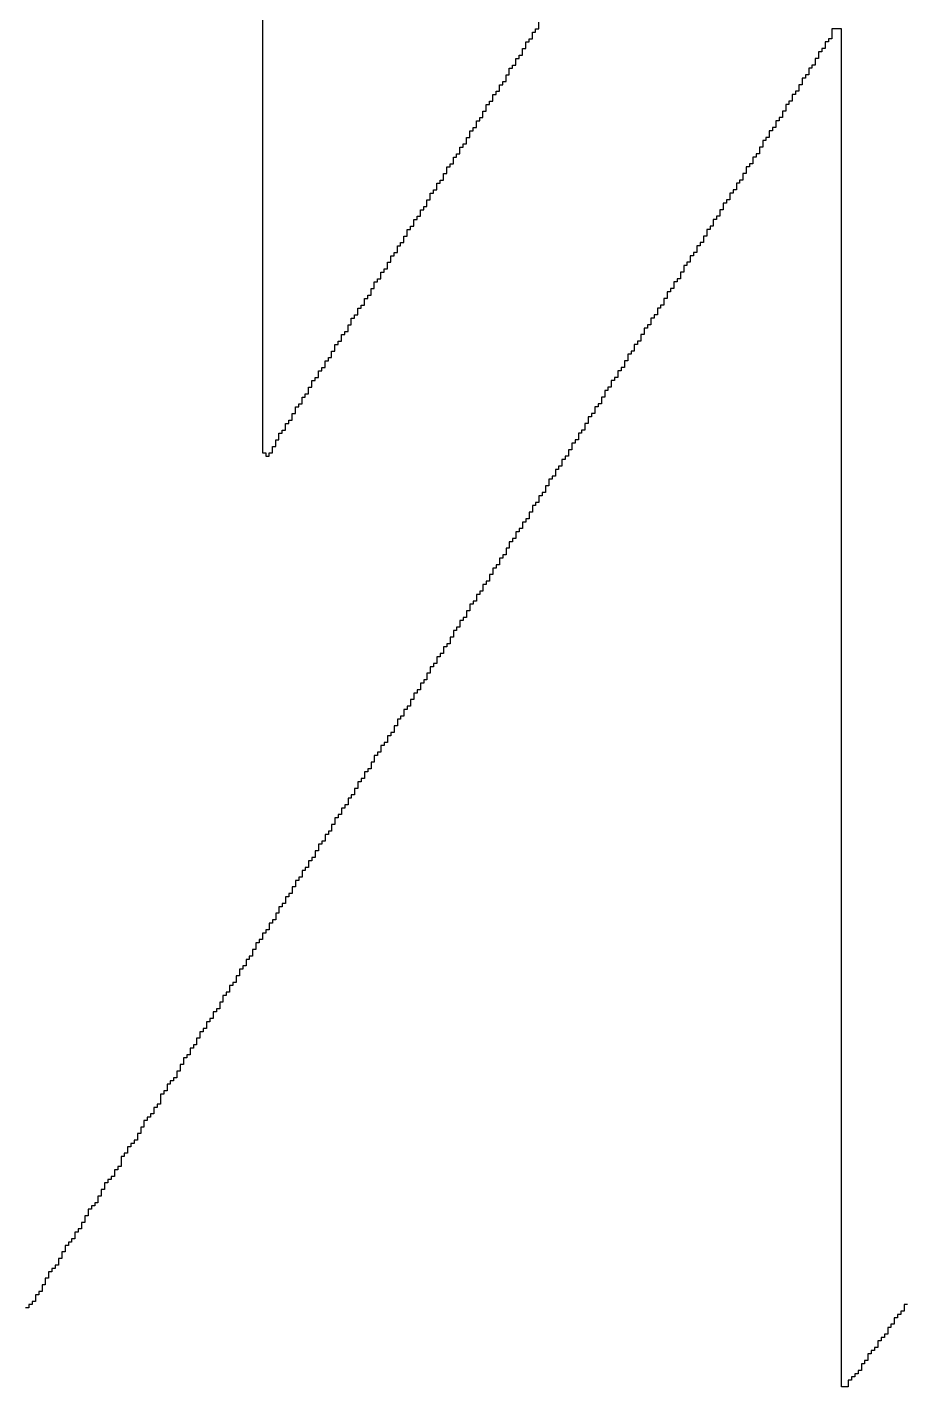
# Model space of a CAD drawing. Header units: millimetres. Extents: x -3.3 to 49.3, y -30.5 to 0.
# Drawn here: x 39.939 to 40.917, y -24.091 to -22.577 of the extents above; entities that cross this region are included whole.
import ezdxf

# ---------------------------------------------------------------- set-up
doc = ezdxf.new("R2010")
doc.units = ezdxf.units.MM
doc.layers.add('TopOverlay', color=2, linetype='Continuous')

msp = doc.modelspace()

# ---------------------------------------------------------------- linework, layer by layer
at = {"layer": 'TopOverlay'}
for p, q in [((40.2011, -21.5381), (40.2011, -23.0509)), ((40.5015, -22.5894), (40.5015, -22.5821)), ((40.5015, -22.5821), (40.5051, -22.5821)), ((40.5051, -22.5821), (40.5051, -22.5784)), ((40.5051, -22.5784), (40.5088, -22.5784)), ((40.5088, -22.5784), (40.5088, -22.5711)), ((40.8458, -22.5784), (40.8348, -22.5784)), ((40.8348, -22.5784), (40.8348, -22.5894)), ((40.8458, -24.0912), (40.8458, -22.5784)), ((40.4941, -22.6004), (40.4941, -22.593)), ((40.4941, -22.593), (40.4978, -22.593)), ((40.4978, -22.593), (40.4978, -22.5894)), ((40.4978, -22.5894), (40.5015, -22.5894)), ((40.8311, -22.593), (40.8275, -22.593)), ((40.8275, -22.593), (40.8275, -22.6004)), ((40.8348, -22.5894), (40.8311, -22.5894)), ((40.8311, -22.5894), (40.8311, -22.593)), ((40.4831, -22.6187), (40.4831, -22.6114)), ((40.4831, -22.6114), (40.4868, -22.6114)), ((40.4868, -22.6114), (40.4868, -22.6077)), ((40.4868, -22.6077), (40.4905, -22.6077)), ((40.4905, -22.6077), (40.4905, -22.6004)), ((40.4905, -22.6004), (40.4941, -22.6004)), ((40.8201, -22.6114), (40.8165, -22.6114)), ((40.8165, -22.6114), (40.8165, -22.6187)), ((40.8238, -22.604), (40.8201, -22.604)), ((40.8201, -22.604), (40.8201, -22.6114)), ((40.8275, -22.6004), (40.8238, -22.6004)), ((40.8238, -22.6004), (40.8238, -22.604)), ((40.4758, -22.6297), (40.4758, -22.6223)), ((40.4758, -22.6223), (40.4795, -22.6223)), ((40.4795, -22.6223), (40.4795, -22.6187)), ((40.4795, -22.6187), (40.4831, -22.6187)), ((40.8128, -22.6223), (40.8092, -22.6223)), ((40.8092, -22.6223), (40.8092, -22.6297)), ((40.8165, -22.6187), (40.8128, -22.6187)), ((40.8128, -22.6187), (40.8128, -22.6223)), ((40.4648, -22.648), (40.4648, -22.6407)), ((40.4648, -22.6407), (40.4685, -22.6407)), ((40.4685, -22.6407), (40.4685, -22.637)), ((40.4685, -22.637), (40.4722, -22.637)), ((40.4722, -22.637), (40.4722, -22.6297)), ((40.4722, -22.6297), (40.4758, -22.6297)), ((40.8018, -22.6407), (40.7982, -22.6407)), ((40.7982, -22.6407), (40.7982, -22.648)), ((40.8055, -22.6333), (40.8018, -22.6333)), ((40.8018, -22.6333), (40.8018, -22.6407)), ((40.8092, -22.6297), (40.8055, -22.6297)), ((40.8055, -22.6297), (40.8055, -22.6333)), ((40.4538, -22.6626), (40.4538, -22.659)), ((40.4538, -22.659), (40.4575, -22.659)), ((40.4575, -22.659), (40.4575, -22.6516)), ((40.4575, -22.6516), (40.4612, -22.6516)), ((40.4612, -22.6516), (40.4612, -22.648)), ((40.4612, -22.648), (40.4648, -22.648)), ((40.7908, -22.659), (40.7872, -22.659)), ((40.7872, -22.659), (40.7872, -22.6626)), ((40.7945, -22.6516), (40.7908, -22.6516)), ((40.7908, -22.6516), (40.7908, -22.659)), ((40.7982, -22.648), (40.7945, -22.648)), ((40.7945, -22.648), (40.7945, -22.6516)), ((40.4465, -22.6773), (40.4465, -22.67)), ((40.4465, -22.67), (40.4502, -22.67)), ((40.4502, -22.67), (40.4502, -22.6626)), ((40.4502, -22.6626), (40.4538, -22.6626)), ((40.7835, -22.67), (40.7799, -22.67)), ((40.7799, -22.67), (40.7799, -22.6773)), ((40.7872, -22.6626), (40.7835, -22.6626)), ((40.7835, -22.6626), (40.7835, -22.67)), ((40.4355, -22.6919), (40.4355, -22.6883)), ((40.4355, -22.6883), (40.4392, -22.6883)), ((40.4392, -22.6883), (40.4392, -22.681)), ((40.4392, -22.681), (40.4429, -22.681)), ((40.4429, -22.681), (40.4429, -22.6773)), ((40.4429, -22.6773), (40.4465, -22.6773)), ((40.7725, -22.6883), (40.7689, -22.6883)), ((40.7689, -22.6883), (40.7689, -22.6919)), ((40.7762, -22.681), (40.7725, -22.681)), ((40.7725, -22.681), (40.7725, -22.6883)), ((40.7799, -22.6773), (40.7762, -22.6773)), ((40.7762, -22.6773), (40.7762, -22.681)), ((40.4282, -22.7066), (40.4282, -22.6993)), ((40.4282, -22.6993), (40.4319, -22.6993)), ((40.4319, -22.6993), (40.4319, -22.6919)), ((40.4319, -22.6919), (40.4355, -22.6919)), ((40.7615, -22.7029), (40.7579, -22.7029)), ((40.7579, -22.7029), (40.7579, -22.7103)), ((40.7652, -22.6993), (40.7615, -22.6993)), ((40.7615, -22.6993), (40.7615, -22.7029)), ((40.7689, -22.6919), (40.7652, -22.6919)), ((40.7652, -22.6919), (40.7652, -22.6993)), ((40.4172, -22.7212), (40.4172, -22.7176)), ((40.4172, -22.7176), (40.4209, -22.7176)), ((40.4209, -22.7176), (40.4209, -22.7103)), ((40.4209, -22.7103), (40.4245, -22.7103)), ((40.4245, -22.7103), (40.4245, -22.7066)), ((40.4245, -22.7066), (40.4282, -22.7066)), ((40.7542, -22.7176), (40.7505, -22.7176)), ((40.7505, -22.7176), (40.7505, -22.7212)), ((40.7579, -22.7103), (40.7542, -22.7103)), ((40.7542, -22.7103), (40.7542, -22.7176)), ((40.4062, -22.7396), (40.4062, -22.7322)), ((40.4062, -22.7322), (40.4099, -22.7322)), ((40.4099, -22.7322), (40.4099, -22.7286)), ((40.4099, -22.7286), (40.4136, -22.7286)), ((40.4136, -22.7286), (40.4136, -22.7212)), ((40.4136, -22.7212), (40.4172, -22.7212)), ((40.7432, -22.7322), (40.7396, -22.7322)), ((40.7396, -22.7322), (40.7396, -22.7396)), ((40.7469, -22.7286), (40.7432, -22.7286)), ((40.7432, -22.7286), (40.7432, -22.7322)), ((40.7505, -22.7212), (40.7469, -22.7212)), ((40.7469, -22.7212), (40.7469, -22.7286)), ((40.3989, -22.7505), (40.3989, -22.7469)), ((40.3989, -22.7469), (40.4026, -22.7469)), ((40.4026, -22.7469), (40.4026, -22.7396)), ((40.4026, -22.7396), (40.4062, -22.7396)), ((40.7359, -22.7469), (40.7322, -22.7469)), ((40.7322, -22.7469), (40.7322, -22.7505)), ((40.7396, -22.7396), (40.7359, -22.7396)), ((40.7359, -22.7396), (40.7359, -22.7469)), ((40.3879, -22.7689), (40.3879, -22.7615)), ((40.3879, -22.7615), (40.3916, -22.7615)), ((40.3916, -22.7615), (40.3916, -22.7579)), ((40.3916, -22.7579), (40.3952, -22.7579)), ((40.3952, -22.7579), (40.3952, -22.7505)), ((40.3952, -22.7505), (40.3989, -22.7505)), ((40.7249, -22.7615), (40.7212, -22.7615)), ((40.7212, -22.7615), (40.7212, -22.7689)), ((40.7286, -22.7579), (40.7249, -22.7579)), ((40.7249, -22.7579), (40.7249, -22.7615)), ((40.7322, -22.7505), (40.7286, -22.7505)), ((40.7286, -22.7505), (40.7286, -22.7579)), ((40.3769, -22.7872), (40.3769, -22.7799)), ((40.3769, -22.7799), (40.3806, -22.7799)), ((40.3806, -22.7799), (40.3806, -22.7762)), ((40.3806, -22.7762), (40.3842, -22.7762)), ((40.3842, -22.7762), (40.3842, -22.7689)), ((40.3842, -22.7689), (40.3879, -22.7689)), ((40.7139, -22.7799), (40.7103, -22.7799)), ((40.7103, -22.7799), (40.7103, -22.7872)), ((40.7176, -22.7725), (40.7139, -22.7725)), ((40.7139, -22.7725), (40.7139, -22.7799)), ((40.7212, -22.7689), (40.7176, -22.7689)), ((40.7176, -22.7689), (40.7176, -22.7725)), ((40.3696, -22.7982), (40.3696, -22.7908)), ((40.3696, -22.7908), (40.3733, -22.7908)), ((40.3733, -22.7908), (40.3733, -22.7872)), ((40.3733, -22.7872), (40.3769, -22.7872)), ((40.7066, -22.7908), (40.7029, -22.7908)), ((40.7029, -22.7908), (40.7029, -22.7982)), ((40.7103, -22.7872), (40.7066, -22.7872)), ((40.7066, -22.7872), (40.7066, -22.7908)), ((40.3586, -22.8165), (40.3586, -22.8092)), ((40.3586, -22.8092), (40.3623, -22.8092)), ((40.3623, -22.8092), (40.3623, -22.8018)), ((40.3623, -22.8018), (40.3659, -22.8018)), ((40.3659, -22.8018), (40.3659, -22.7982)), ((40.3659, -22.7982), (40.3696, -22.7982)), ((40.6956, -22.8092), (40.6919, -22.8092)), ((40.6919, -22.8092), (40.6919, -22.8165)), ((40.6993, -22.8018), (40.6956, -22.8018)), ((40.6956, -22.8018), (40.6956, -22.8092)), ((40.7029, -22.7982), (40.6993, -22.7982)), ((40.6993, -22.7982), (40.6993, -22.8018)), ((40.3513, -22.8275), (40.3513, -22.8201)), ((40.3513, -22.8201), (40.3549, -22.8201)), ((40.3549, -22.8201), (40.3549, -22.8165)), ((40.3549, -22.8165), (40.3586, -22.8165)), ((40.6883, -22.8201), (40.6846, -22.8201)), ((40.6846, -22.8201), (40.6846, -22.8275)), ((40.6919, -22.8165), (40.6883, -22.8165)), ((40.6883, -22.8165), (40.6883, -22.8201)), ((40.3403, -22.8458), (40.3403, -22.8385)), ((40.3403, -22.8385), (40.344, -22.8385)), ((40.344, -22.8385), (40.344, -22.8311)), ((40.344, -22.8311), (40.3476, -22.8311)), ((40.3476, -22.8311), (40.3476, -22.8275)), ((40.3476, -22.8275), (40.3513, -22.8275)), ((40.6773, -22.8385), (40.6736, -22.8385)), ((40.6736, -22.8385), (40.6736, -22.8421)), ((40.681, -22.8311), (40.6773, -22.8311)), ((40.6773, -22.8311), (40.6773, -22.8385)), ((40.6846, -22.8275), (40.681, -22.8275)), ((40.681, -22.8275), (40.681, -22.8311)), ((40.333, -22.8568), (40.333, -22.8495)), ((40.333, -22.8495), (40.3366, -22.8495)), ((40.3366, -22.8495), (40.3366, -22.8458)), ((40.3366, -22.8458), (40.3403, -22.8458)), ((40.67, -22.8495), (40.6663, -22.8495)), ((40.6663, -22.8495), (40.6663, -22.8568)), ((40.6736, -22.8421), (40.67, -22.8421)), ((40.67, -22.8421), (40.67, -22.8495)), ((40.322, -22.8751), (40.322, -22.8678)), ((40.322, -22.8678), (40.3256, -22.8678)), ((40.3256, -22.8678), (40.3256, -22.8604)), ((40.3256, -22.8604), (40.3293, -22.8604)), ((40.3293, -22.8604), (40.3293, -22.8568)), ((40.3293, -22.8568), (40.333, -22.8568)), ((40.659, -22.8678), (40.6553, -22.8678)), ((40.6553, -22.8678), (40.6553, -22.8714)), ((40.6626, -22.8604), (40.659, -22.8604)), ((40.659, -22.8604), (40.659, -22.8678)), ((40.6663, -22.8568), (40.6626, -22.8568)), ((40.6626, -22.8568), (40.6626, -22.8604)), ((40.311, -22.8897), (40.311, -22.8861)), ((40.311, -22.8861), (40.3147, -22.8861)), ((40.3147, -22.8861), (40.3147, -22.8788)), ((40.3147, -22.8788), (40.3183, -22.8788)), ((40.3183, -22.8788), (40.3183, -22.8751)), ((40.3183, -22.8751), (40.322, -22.8751)), ((40.648, -22.8861), (40.6443, -22.8861)), ((40.6443, -22.8861), (40.6443, -22.8897)), ((40.6516, -22.8788), (40.648, -22.8788)), ((40.648, -22.8788), (40.648, -22.8861)), ((40.6553, -22.8714), (40.6516, -22.8714)), ((40.6516, -22.8714), (40.6516, -22.8788)), ((40.3, -22.9081), (40.3, -22.9007)), ((40.3, -22.9007), (40.3037, -22.9007)), ((40.3037, -22.9007), (40.3037, -22.8971)), ((40.3037, -22.8971), (40.3073, -22.8971)), ((40.3073, -22.8971), (40.3073, -22.8897)), ((40.3073, -22.8897), (40.311, -22.8897)), ((40.637, -22.9007), (40.6333, -22.9007)), ((40.6333, -22.9007), (40.6333, -22.9081)), ((40.6407, -22.8971), (40.637, -22.8971)), ((40.637, -22.8971), (40.637, -22.9007)), ((40.6443, -22.8897), (40.6407, -22.8897)), ((40.6407, -22.8897), (40.6407, -22.8971)), ((40.2927, -22.919), (40.2927, -22.9154)), ((40.2927, -22.9154), (40.2963, -22.9154)), ((40.2963, -22.9154), (40.2963, -22.9081)), ((40.2963, -22.9081), (40.3, -22.9081)), ((40.6297, -22.9117), (40.626, -22.9117)), ((40.626, -22.9117), (40.626, -22.919)), ((40.6333, -22.9081), (40.6297, -22.9081)), ((40.6297, -22.9081), (40.6297, -22.9117)), ((40.2817, -22.9374), (40.2817, -22.93)), ((40.2817, -22.93), (40.2853, -22.93)), ((40.2853, -22.93), (40.2853, -22.9264)), ((40.2853, -22.9264), (40.289, -22.9264)), ((40.289, -22.9264), (40.289, -22.919)), ((40.289, -22.919), (40.2927, -22.919)), ((40.6187, -22.93), (40.615, -22.93)), ((40.615, -22.93), (40.615, -22.9374)), ((40.6223, -22.9264), (40.6187, -22.9264)), ((40.6187, -22.9264), (40.6187, -22.93)), ((40.626, -22.919), (40.6223, -22.919)), ((40.6223, -22.919), (40.6223, -22.9264)), ((40.2744, -22.9484), (40.2744, -22.9447)), ((40.2744, -22.9447), (40.278, -22.9447)), ((40.278, -22.9447), (40.278, -22.9374)), ((40.278, -22.9374), (40.2817, -22.9374)), ((40.6114, -22.941), (40.6077, -22.941)), ((40.6077, -22.941), (40.6077, -22.9484)), ((40.615, -22.9374), (40.6114, -22.9374)), ((40.6114, -22.9374), (40.6114, -22.941)), ((40.2634, -22.9667), (40.2634, -22.9593)), ((40.2634, -22.9593), (40.267, -22.9593)), ((40.267, -22.9593), (40.267, -22.9557)), ((40.267, -22.9557), (40.2707, -22.9557)), ((40.2707, -22.9557), (40.2707, -22.9484)), ((40.2707, -22.9484), (40.2744, -22.9484)), ((40.6004, -22.9593), (40.5967, -22.9593)), ((40.5967, -22.9593), (40.5967, -22.9667)), ((40.604, -22.9557), (40.6004, -22.9557)), ((40.6004, -22.9557), (40.6004, -22.9593)), ((40.6077, -22.9484), (40.604, -22.9484)), ((40.604, -22.9484), (40.604, -22.9557)), ((40.256, -22.9777), (40.256, -22.9703)), ((40.256, -22.9703), (40.2597, -22.9703)), ((40.2597, -22.9703), (40.2597, -22.9667)), ((40.2597, -22.9667), (40.2634, -22.9667)), ((40.593, -22.9703), (40.5894, -22.9703)), ((40.5894, -22.9703), (40.5894, -22.9777)), ((40.5967, -22.9667), (40.593, -22.9667)), ((40.593, -22.9667), (40.593, -22.9703)), ((40.2451, -22.996), (40.2451, -22.9886)), ((40.2451, -22.9886), (40.2487, -22.9886)), ((40.2487, -22.9886), (40.2487, -22.985)), ((40.2487, -22.985), (40.2524, -22.985)), ((40.2524, -22.985), (40.2524, -22.9777)), ((40.2524, -22.9777), (40.256, -22.9777)), ((40.5821, -22.9886), (40.5784, -22.9886)), ((40.5784, -22.9886), (40.5784, -22.996)), ((40.5857, -22.9813), (40.5821, -22.9813)), ((40.5821, -22.9813), (40.5821, -22.9886)), ((40.5894, -22.9777), (40.5857, -22.9777)), ((40.5857, -22.9777), (40.5857, -22.9813)), ((40.2341, -23.0143), (40.2341, -23.007)), ((40.2341, -23.007), (40.2377, -23.007)), ((40.2377, -23.007), (40.2377, -22.9996)), ((40.2377, -22.9996), (40.2414, -22.9996)), ((40.2414, -22.9996), (40.2414, -22.996)), ((40.2414, -22.996), (40.2451, -22.996)), ((40.5711, -23.007), (40.5674, -23.007)), ((40.5674, -23.007), (40.5674, -23.0106)), ((40.5747, -22.9996), (40.5711, -22.9996)), ((40.5711, -22.9996), (40.5711, -23.007)), ((40.5784, -22.996), (40.5747, -22.996)), ((40.5747, -22.996), (40.5747, -22.9996)), ((40.2267, -23.0253), (40.2267, -23.0179)), ((40.2267, -23.0179), (40.2304, -23.0179)), ((40.2304, -23.0179), (40.2304, -23.0143)), ((40.2304, -23.0143), (40.2341, -23.0143)), ((40.5637, -23.0179), (40.5601, -23.0179)), ((40.5601, -23.0179), (40.5601, -23.0253)), ((40.5674, -23.0106), (40.5637, -23.0106)), ((40.5637, -23.0106), (40.5637, -23.0179)), ((40.2158, -23.0436), (40.2158, -23.0363)), ((40.2158, -23.0363), (40.2194, -23.0363)), ((40.2194, -23.0363), (40.2194, -23.0289)), ((40.2194, -23.0289), (40.2231, -23.0289)), ((40.2231, -23.0289), (40.2231, -23.0253)), ((40.2231, -23.0253), (40.2267, -23.0253)), ((40.5527, -23.0363), (40.5491, -23.0363)), ((40.5491, -23.0363), (40.5491, -23.0399)), ((40.5564, -23.0289), (40.5527, -23.0289)), ((40.5527, -23.0289), (40.5527, -23.0363)), ((40.5601, -23.0253), (40.5564, -23.0253)), ((40.5564, -23.0253), (40.5564, -23.0289)), ((40.2011, -23.0509), (40.2048, -23.0509)), ((40.2048, -23.0509), (40.2048, -23.0546)), ((40.2084, -23.0546), (40.2084, -23.0509)), ((40.2084, -23.0509), (40.2121, -23.0509)), ((40.2121, -23.0509), (40.2121, -23.0436)), ((40.2121, -23.0436), (40.2158, -23.0436)), ((40.5454, -23.0473), (40.5418, -23.0473)), ((40.5418, -23.0473), (40.5418, -23.0546)), ((40.5491, -23.0399), (40.5454, -23.0399)), ((40.5454, -23.0399), (40.5454, -23.0473)), ((40.2048, -23.0546), (40.2084, -23.0546)), ((40.5344, -23.0656), (40.5308, -23.0656)), ((40.5308, -23.0656), (40.5308, -23.0692)), ((40.5381, -23.0582), (40.5344, -23.0582)), ((40.5344, -23.0582), (40.5344, -23.0656)), ((40.5418, -23.0546), (40.5381, -23.0546)), ((40.5381, -23.0546), (40.5381, -23.0582)), ((40.5234, -23.0802), (40.5198, -23.0802)), ((40.5198, -23.0802), (40.5198, -23.0875)), ((40.5271, -23.0766), (40.5234, -23.0766)), ((40.5234, -23.0766), (40.5234, -23.0802)), ((40.5308, -23.0692), (40.5271, -23.0692)), ((40.5271, -23.0692), (40.5271, -23.0766)), ((40.5161, -23.0949), (40.5125, -23.0949)), ((40.5125, -23.0949), (40.5125, -23.0985)), ((40.5198, -23.0875), (40.5161, -23.0875)), ((40.5161, -23.0875), (40.5161, -23.0949)), ((40.5051, -23.1095), (40.5015, -23.1095)), ((40.5015, -23.1095), (40.5015, -23.1168)), ((40.5088, -23.1059), (40.5051, -23.1059)), ((40.5051, -23.1059), (40.5051, -23.1095)), ((40.5125, -23.0985), (40.5088, -23.0985)), ((40.5088, -23.0985), (40.5088, -23.1059)), ((40.4941, -23.1278), (40.4905, -23.1278)), ((40.4905, -23.1278), (40.4905, -23.1352)), ((40.4978, -23.1242), (40.4941, -23.1242)), ((40.4941, -23.1242), (40.4941, -23.1278)), ((40.5015, -23.1168), (40.4978, -23.1168)), ((40.4978, -23.1168), (40.4978, -23.1242)), ((40.4868, -23.1388), (40.4831, -23.1388)), ((40.4831, -23.1388), (40.4831, -23.1462)), ((40.4905, -23.1352), (40.4868, -23.1352)), ((40.4868, -23.1352), (40.4868, -23.1388)), ((40.4758, -23.1571), (40.4722, -23.1571)), ((40.4722, -23.1571), (40.4722, -23.1645)), ((40.4795, -23.1498), (40.4758, -23.1498)), ((40.4758, -23.1498), (40.4758, -23.1571)), ((40.4831, -23.1462), (40.4795, -23.1462)), ((40.4795, -23.1462), (40.4795, -23.1498)), ((40.4685, -23.1681), (40.4648, -23.1681)), ((40.4648, -23.1681), (40.4648, -23.1755)), ((40.4722, -23.1645), (40.4685, -23.1645)), ((40.4685, -23.1645), (40.4685, -23.1681)), ((40.4575, -23.1864), (40.4538, -23.1864)), ((40.4538, -23.1864), (40.4538, -23.1938)), ((40.4612, -23.1791), (40.4575, -23.1791)), ((40.4575, -23.1791), (40.4575, -23.1864)), ((40.4648, -23.1755), (40.4612, -23.1755)), ((40.4612, -23.1755), (40.4612, -23.1791)), ((40.4502, -23.1974), (40.4465, -23.1974)), ((40.4465, -23.1974), (40.4465, -23.2048)), ((40.4538, -23.1938), (40.4502, -23.1938)), ((40.4502, -23.1938), (40.4502, -23.1974)), ((40.4355, -23.2194), (40.4319, -23.2194)), ((40.4319, -23.2194), (40.4319, -23.2267)), ((40.4392, -23.2158), (40.4355, -23.2158)), ((40.4355, -23.2158), (40.4355, -23.2194)), ((40.4429, -23.2084), (40.4392, -23.2084)), ((40.4392, -23.2084), (40.4392, -23.2158)), ((40.4465, -23.2048), (40.4429, -23.2048)), ((40.4429, -23.2048), (40.4429, -23.2084)), ((40.4282, -23.2341), (40.4245, -23.2341)), ((40.4245, -23.2341), (40.4245, -23.2377)), ((40.4319, -23.2267), (40.4282, -23.2267)), ((40.4282, -23.2267), (40.4282, -23.2341)), ((40.4172, -23.2487), (40.4136, -23.2487)), ((40.4136, -23.2487), (40.4136, -23.256)), ((40.4209, -23.2451), (40.4172, -23.2451)), ((40.4172, -23.2451), (40.4172, -23.2487)), ((40.4245, -23.2377), (40.4209, -23.2377)), ((40.4209, -23.2377), (40.4209, -23.2451)), ((40.4099, -23.2634), (40.4062, -23.2634)), ((40.4062, -23.2634), (40.4062, -23.267)), ((40.4136, -23.256), (40.4099, -23.256)), ((40.4099, -23.256), (40.4099, -23.2634)), ((40.3989, -23.278), (40.3952, -23.278)), ((40.3952, -23.278), (40.3952, -23.2853)), ((40.4026, -23.2744), (40.3989, -23.2744)), ((40.3989, -23.2744), (40.3989, -23.278)), ((40.4062, -23.267), (40.4026, -23.267)), ((40.4026, -23.267), (40.4026, -23.2744)), ((40.3916, -23.289), (40.3879, -23.289)), ((40.3879, -23.289), (40.3879, -23.2963)), ((40.3952, -23.2853), (40.3916, -23.2853)), ((40.3916, -23.2853), (40.3916, -23.289)), ((40.3806, -23.3073), (40.3769, -23.3073)), ((40.3769, -23.3073), (40.3769, -23.3147)), ((40.3842, -23.3037), (40.3806, -23.3037)), ((40.3806, -23.3037), (40.3806, -23.3073)), ((40.3879, -23.2963), (40.3842, -23.2963)), ((40.3842, -23.2963), (40.3842, -23.3037)), ((40.3696, -23.3256), (40.3659, -23.3256)), ((40.3659, -23.3256), (40.3659, -23.333)), ((40.3733, -23.3183), (40.3696, -23.3183)), ((40.3696, -23.3183), (40.3696, -23.3256)), ((40.3769, -23.3147), (40.3733, -23.3147)), ((40.3733, -23.3147), (40.3733, -23.3183)), ((40.3623, -23.3366), (40.3586, -23.3366)), ((40.3586, -23.3366), (40.3586, -23.344)), ((40.3659, -23.333), (40.3623, -23.333)), ((40.3623, -23.333), (40.3623, -23.3366)), ((40.3513, -23.3549), (40.3476, -23.3549)), ((40.3476, -23.3549), (40.3476, -23.3623)), ((40.3549, -23.3476), (40.3513, -23.3476)), ((40.3513, -23.3476), (40.3513, -23.3549)), ((40.3586, -23.344), (40.3549, -23.344)), ((40.3549, -23.344), (40.3549, -23.3476)), ((40.344, -23.3659), (40.3403, -23.3659)), ((40.3403, -23.3659), (40.3403, -23.3733)), ((40.3476, -23.3623), (40.344, -23.3623)), ((40.344, -23.3623), (40.344, -23.3659)), ((40.333, -23.3843), (40.3293, -23.3843)), ((40.3293, -23.3843), (40.3293, -23.3879)), ((40.3366, -23.3769), (40.333, -23.3769)), ((40.333, -23.3769), (40.333, -23.3843)), ((40.3403, -23.3733), (40.3366, -23.3733)), ((40.3366, -23.3733), (40.3366, -23.3769)), ((40.3256, -23.3952), (40.322, -23.3952)), ((40.322, -23.3952), (40.322, -23.4026)), ((40.3293, -23.3879), (40.3256, -23.3879)), ((40.3256, -23.3879), (40.3256, -23.3952)), ((40.3147, -23.4136), (40.311, -23.4136)), ((40.311, -23.4136), (40.311, -23.4172)), ((40.3183, -23.4062), (40.3147, -23.4062)), ((40.3147, -23.4062), (40.3147, -23.4136)), ((40.322, -23.4026), (40.3183, -23.4026)), ((40.3183, -23.4026), (40.3183, -23.4062)), ((40.3073, -23.4245), (40.3037, -23.4245)), ((40.3037, -23.4245), (40.3037, -23.4319)), ((40.311, -23.4172), (40.3073, -23.4172)), ((40.3073, -23.4172), (40.3073, -23.4245)), ((40.2927, -23.4465), (40.289, -23.4465)), ((40.289, -23.4465), (40.289, -23.4538)), ((40.2963, -23.4429), (40.2927, -23.4429)), ((40.2927, -23.4429), (40.2927, -23.4465)), ((40.3, -23.4355), (40.2963, -23.4355)), ((40.2963, -23.4355), (40.2963, -23.4429)), ((40.3037, -23.4319), (40.3, -23.4319)), ((40.3, -23.4319), (40.3, -23.4355)), ((40.2853, -23.4575), (40.2817, -23.4575)), ((40.2817, -23.4575), (40.2817, -23.4648)), ((40.289, -23.4538), (40.2853, -23.4538)), ((40.2853, -23.4538), (40.2853, -23.4575)), ((40.2744, -23.4758), (40.2707, -23.4758)), ((40.2707, -23.4758), (40.2707, -23.4832)), ((40.278, -23.4722), (40.2744, -23.4722)), ((40.2744, -23.4722), (40.2744, -23.4758)), ((40.2817, -23.4648), (40.278, -23.4648)), ((40.278, -23.4648), (40.278, -23.4722)), ((40.267, -23.4868), (40.2634, -23.4868)), ((40.2634, -23.4868), (40.2634, -23.4941)), ((40.2707, -23.4832), (40.267, -23.4832)), ((40.267, -23.4832), (40.267, -23.4868)), ((40.256, -23.5051), (40.2524, -23.5051)), ((40.2524, -23.5051), (40.2524, -23.5125)), ((40.2597, -23.5015), (40.256, -23.5015)), ((40.256, -23.5015), (40.256, -23.5051)), ((40.2634, -23.4941), (40.2597, -23.4941)), ((40.2597, -23.4941), (40.2597, -23.5015)), ((40.2487, -23.5161), (40.2451, -23.5161)), ((40.2451, -23.5161), (40.2451, -23.5234)), ((40.2524, -23.5125), (40.2487, -23.5125)), ((40.2487, -23.5125), (40.2487, -23.5161)), ((40.2377, -23.5344), (40.2341, -23.5344)), ((40.2341, -23.5344), (40.2341, -23.5418)), ((40.2414, -23.5271), (40.2377, -23.5271)), ((40.2377, -23.5271), (40.2377, -23.5344)), ((40.2451, -23.5234), (40.2414, -23.5234)), ((40.2414, -23.5234), (40.2414, -23.5271)), ((40.2267, -23.5527), (40.2231, -23.5527)), ((40.2231, -23.5527), (40.2231, -23.5564)), ((40.2304, -23.5454), (40.2267, -23.5454)), ((40.2267, -23.5454), (40.2267, -23.5527)), ((40.2341, -23.5418), (40.2304, -23.5418)), ((40.2304, -23.5418), (40.2304, -23.5454)), ((40.2194, -23.5637), (40.2158, -23.5637)), ((40.2158, -23.5637), (40.2158, -23.5711)), ((40.2231, -23.5564), (40.2194, -23.5564)), ((40.2194, -23.5564), (40.2194, -23.5637)), ((40.2084, -23.5821), (40.2048, -23.5821)), ((40.2048, -23.5821), (40.2048, -23.5857)), ((40.2121, -23.5747), (40.2084, -23.5747)), ((40.2084, -23.5747), (40.2084, -23.5821)), ((40.2158, -23.5711), (40.2121, -23.5711)), ((40.2121, -23.5711), (40.2121, -23.5747)), ((40.1974, -23.5967), (40.1938, -23.5967)), ((40.1938, -23.5967), (40.1938, -23.604)), ((40.2011, -23.593), (40.1974, -23.593)), ((40.1974, -23.593), (40.1974, -23.5967)), ((40.2048, -23.5857), (40.2011, -23.5857)), ((40.2011, -23.5857), (40.2011, -23.593)), ((40.1901, -23.6114), (40.1864, -23.6114)), ((40.1864, -23.6114), (40.1864, -23.615)), ((40.1938, -23.604), (40.1901, -23.604)), ((40.1901, -23.604), (40.1901, -23.6114)), ((40.1791, -23.626), (40.1755, -23.626)), ((40.1755, -23.626), (40.1755, -23.6333)), ((40.1828, -23.6223), (40.1791, -23.6223)), ((40.1791, -23.6223), (40.1791, -23.626)), ((40.1864, -23.615), (40.1828, -23.615)), ((40.1828, -23.615), (40.1828, -23.6223)), ((40.1718, -23.6407), (40.1681, -23.6407)), ((40.1681, -23.6407), (40.1681, -23.6443)), ((40.1755, -23.6333), (40.1718, -23.6333)), ((40.1718, -23.6333), (40.1718, -23.6407)), ((40.1608, -23.6553), (40.1571, -23.6553)), ((40.1571, -23.6553), (40.1571, -23.6626)), ((40.1645, -23.6516), (40.1608, -23.6516)), ((40.1608, -23.6516), (40.1608, -23.6553)), ((40.1681, -23.6443), (40.1645, -23.6443)), ((40.1645, -23.6443), (40.1645, -23.6516)), ((40.1498, -23.6736), (40.1462, -23.6736)), ((40.1462, -23.6736), (40.1462, -23.681)), ((40.1535, -23.67), (40.1498, -23.67)), ((40.1498, -23.67), (40.1498, -23.6736)), ((40.1571, -23.6626), (40.1535, -23.6626)), ((40.1535, -23.6626), (40.1535, -23.67)), ((40.1425, -23.6846), (40.1388, -23.6846)), ((40.1388, -23.6846), (40.1388, -23.6919)), ((40.1462, -23.681), (40.1425, -23.681)), ((40.1425, -23.681), (40.1425, -23.6846)), ((40.1315, -23.7029), (40.1278, -23.7029)), ((40.1278, -23.7029), (40.1278, -23.7103)), ((40.1352, -23.6956), (40.1315, -23.6956)), ((40.1315, -23.6956), (40.1315, -23.7029)), ((40.1388, -23.6919), (40.1352, -23.6919)), ((40.1352, -23.6919), (40.1352, -23.6956)), ((40.1242, -23.7139), (40.1205, -23.7139)), ((40.1205, -23.7139), (40.1205, -23.7212)), ((40.1278, -23.7103), (40.1242, -23.7103)), ((40.1242, -23.7103), (40.1242, -23.7139)), ((40.1132, -23.7322), (40.1095, -23.7322)), ((40.1095, -23.7322), (40.1095, -23.7396)), ((40.1168, -23.7249), (40.1132, -23.7249)), ((40.1132, -23.7249), (40.1132, -23.7322)), ((40.1205, -23.7212), (40.1168, -23.7212)), ((40.1168, -23.7212), (40.1168, -23.7249)), ((40.1059, -23.7469), (40.1022, -23.7469)), ((40.1022, -23.7469), (40.1022, -23.7505)), ((40.1095, -23.7396), (40.1059, -23.7396)), ((40.1059, -23.7396), (40.1059, -23.7469)), ((40.0949, -23.7615), (40.0912, -23.7615)), ((40.0912, -23.7615), (40.0912, -23.7652)), ((40.0985, -23.7542), (40.0949, -23.7542)), ((40.0949, -23.7542), (40.0949, -23.7615)), ((40.1022, -23.7505), (40.0985, -23.7505)), ((40.0985, -23.7505), (40.0985, -23.7542)), ((40.0839, -23.7799), (40.0802, -23.7799)), ((40.0802, -23.7799), (40.0802, -23.7872)), ((40.0875, -23.7762), (40.0839, -23.7762)), ((40.0839, -23.7762), (40.0839, -23.7799)), ((40.0912, -23.7652), (40.0875, -23.7652)), ((40.0875, -23.7652), (40.0875, -23.7762)), ((40.0729, -23.7945), (40.0692, -23.7945)), ((40.0692, -23.7945), (40.0692, -23.8018)), ((40.0766, -23.7908), (40.0729, -23.7908)), ((40.0729, -23.7908), (40.0729, -23.7945)), ((40.0802, -23.7872), (40.0766, -23.7872)), ((40.0766, -23.7872), (40.0766, -23.7908)), ((40.0656, -23.8092), (40.0619, -23.8092)), ((40.0619, -23.8092), (40.0619, -23.8165)), ((40.0692, -23.8018), (40.0656, -23.8018)), ((40.0656, -23.8018), (40.0656, -23.8092)), ((40.0546, -23.8238), (40.0509, -23.8238)), ((40.0509, -23.8238), (40.0509, -23.8311)), ((40.0582, -23.8201), (40.0546, -23.8201)), ((40.0546, -23.8201), (40.0546, -23.8238)), ((40.0619, -23.8165), (40.0582, -23.8165)), ((40.0582, -23.8165), (40.0582, -23.8201)), ((40.0473, -23.8348), (40.0436, -23.8348)), ((40.0436, -23.8348), (40.0436, -23.8458)), ((40.0509, -23.8311), (40.0473, -23.8311)), ((40.0473, -23.8311), (40.0473, -23.8348)), ((40.0399, -23.8495), (40.0363, -23.8495)), ((40.0363, -23.8495), (40.0363, -23.8568)), ((40.0436, -23.8458), (40.0399, -23.8458)), ((40.0399, -23.8458), (40.0399, -23.8495)), ((40.0289, -23.8641), (40.0253, -23.8641)), ((40.0253, -23.8641), (40.0253, -23.8714)), ((40.0326, -23.8604), (40.0289, -23.8604)), ((40.0289, -23.8604), (40.0289, -23.8641)), ((40.0363, -23.8568), (40.0326, -23.8568)), ((40.0326, -23.8568), (40.0326, -23.8604)), ((40.0216, -23.8788), (40.0179, -23.8788)), ((40.0179, -23.8788), (40.0179, -23.8861)), ((40.0253, -23.8714), (40.0216, -23.8714)), ((40.0216, -23.8714), (40.0216, -23.8788)), ((40.007, -23.9007), (40.0033, -23.9007)), ((40.0033, -23.9007), (40.0033, -23.9081)), ((40.0106, -23.8934), (40.007, -23.8934)), ((40.007, -23.8934), (40.007, -23.9007)), ((40.0143, -23.8897), (40.0106, -23.8897)), ((40.0106, -23.8897), (40.0106, -23.8934)), ((40.0179, -23.8861), (40.0143, -23.8861)), ((40.0143, -23.8861), (40.0143, -23.8897)), ((39.9996, -23.9154), (39.996, -23.9154)), ((39.996, -23.9154), (39.996, -23.919)), ((40.0033, -23.9081), (39.9996, -23.9081)), ((39.9996, -23.9081), (39.9996, -23.9154)), ((39.9886, -23.93), (39.985, -23.93)), ((39.985, -23.93), (39.985, -23.9337)), ((39.9923, -23.9264), (39.9886, -23.9264)), ((39.9886, -23.9264), (39.9886, -23.93)), ((39.996, -23.919), (39.9923, -23.919)), ((39.9923, -23.919), (39.9923, -23.9264)), ((39.9813, -23.941), (39.9777, -23.941)), ((39.9777, -23.941), (39.9777, -23.9484)), ((39.985, -23.9337), (39.9813, -23.9337)), ((39.9813, -23.9337), (39.9813, -23.941)), ((39.9703, -23.9593), (39.9667, -23.9593)), ((39.9667, -23.9593), (39.9667, -23.963)), ((39.974, -23.9557), (39.9703, -23.9557)), ((39.9703, -23.9557), (39.9703, -23.9593)), ((39.9777, -23.9484), (39.974, -23.9484)), ((39.974, -23.9484), (39.974, -23.9557)), ((39.963, -23.9703), (39.9593, -23.9703)), ((39.9593, -23.9703), (39.9593, -23.9777)), ((39.9667, -23.963), (39.963, -23.963)), ((39.963, -23.963), (39.963, -23.9703)), ((39.952, -23.9886), (39.9484, -23.9886)), ((39.9484, -23.9886), (39.9484, -23.996)), ((39.9557, -23.985), (39.952, -23.985)), ((39.952, -23.985), (39.952, -23.9886)), ((39.9593, -23.9777), (39.9557, -23.9777)), ((39.9557, -23.9777), (39.9557, -23.985)), ((39.941, -24.0033), (39.9374, -24.0033)), ((39.9447, -23.9996), (39.941, -23.9996)), ((39.941, -23.9996), (39.941, -24.0033)), ((39.9484, -23.996), (39.9447, -23.996)), ((39.9447, -23.996), (39.9447, -23.9996)), ((40.9154, -24.007), (40.9117, -24.007)), ((40.9117, -24.007), (40.9117, -24.0106)), ((40.919, -23.9996), (40.9154, -23.9996)), ((40.9154, -23.9996), (40.9154, -24.007)), ((40.9044, -24.0216), (40.9007, -24.0216)), ((40.9007, -24.0216), (40.9007, -24.0253)), ((40.9081, -24.0143), (40.9044, -24.0143)), ((40.9044, -24.0143), (40.9044, -24.0216)), ((40.9117, -24.0106), (40.9081, -24.0106)), ((40.9081, -24.0106), (40.9081, -24.0143)), ((40.8934, -24.0363), (40.8897, -24.0363)), ((40.8897, -24.0363), (40.8897, -24.0399)), ((40.8971, -24.0326), (40.8934, -24.0326)), ((40.8934, -24.0326), (40.8934, -24.0363)), ((40.9007, -24.0253), (40.8971, -24.0253)), ((40.8971, -24.0253), (40.8971, -24.0326)), ((40.8824, -24.0509), (40.8788, -24.0509)), ((40.8788, -24.0509), (40.8788, -24.0546)), ((40.8861, -24.0473), (40.8824, -24.0473)), ((40.8824, -24.0473), (40.8824, -24.0509)), ((40.8897, -24.0399), (40.8861, -24.0399)), ((40.8861, -24.0399), (40.8861, -24.0473)), ((40.8714, -24.0656), (40.8678, -24.0656)), ((40.8678, -24.0656), (40.8678, -24.0729)), ((40.8751, -24.0619), (40.8714, -24.0619)), ((40.8714, -24.0619), (40.8714, -24.0656)), ((40.8788, -24.0546), (40.8751, -24.0546)), ((40.8751, -24.0546), (40.8751, -24.0619)), ((40.8604, -24.0802), (40.8568, -24.0802)), ((40.8568, -24.0802), (40.8568, -24.0839)), ((40.8641, -24.0766), (40.8604, -24.0766)), ((40.8604, -24.0766), (40.8604, -24.0802)), ((40.8678, -24.0729), (40.8641, -24.0729)), ((40.8641, -24.0729), (40.8641, -24.0766)), ((40.8531, -24.0912), (40.8458, -24.0912)), ((40.8568, -24.0839), (40.8531, -24.0839)), ((40.8531, -24.0839), (40.8531, -24.0912))]:
    msp.add_line(p, q, dxfattribs=at)

doc.saveas('drawing.dxf')
